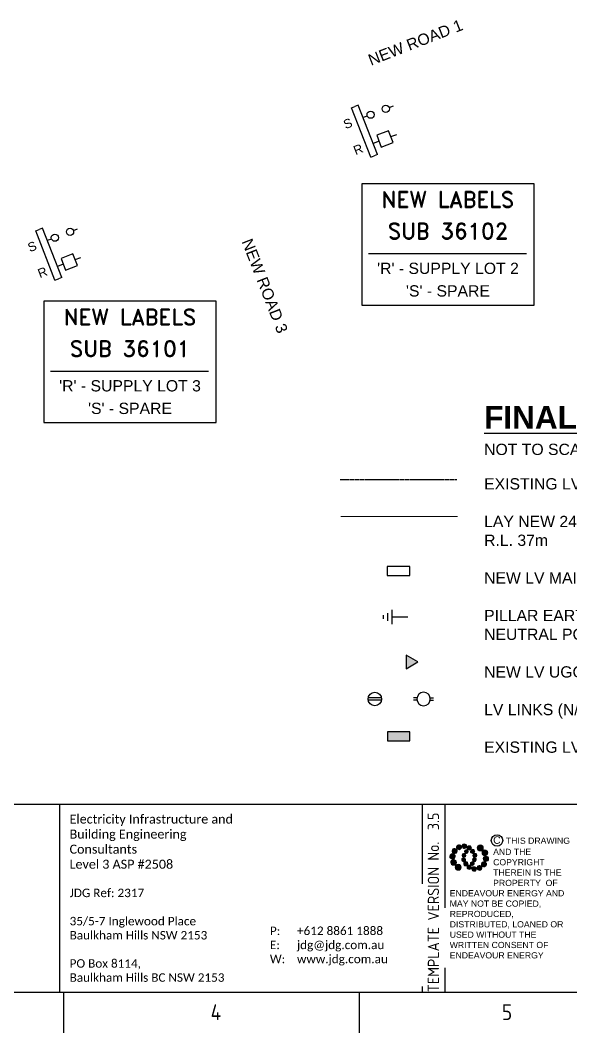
# Paper-space layout 'Sheet 2' of a CAD drawing. Header units: metres, sheet in millimetres. Extents: x -9 to 825, y -5 to 581.
# Drawn here: x 201.8 to 323.7, y -5.3 to 219 of the extents above; entities that cross this region are included whole.
import ezdxf
from ezdxf.enums import TextEntityAlignment as Align

# ---------------------------------------------------------------- set-up
doc = ezdxf.new("R2010")
doc.units = ezdxf.units.M
doc.linetypes.add('Cable Exist OH', pattern=[1, 1, 0])
doc.layers.get('0').update_dxf_attribs({"color": 6})
for name, color, linetype in [('_User Miscellaneous1', 7, 'Continuous'), ('_User_LV_Exist', 7, 'Continuous'), ('Equip_LV_NEW', 2, 'Continuous'), ('Equip_SP_LV_NEW', 7, 'Continuous'), ('Mains_LV_NEW_T84', 2, 'Continuous'), ('Notes', 7, 'Continuous'), ('Sub_LV_NEW', 2, 'Continuous'), ('SupportsUG_SP_EXT', 7, 'Continuous'), ('SupportsUG_SP_LV_EXT', 7, 'Continuous')]:
    doc.layers.add(name, color=color, linetype=linetype)
doc.styles.add('ARIAL', font='arial.ttf', dxfattribs={"height": 2})
doc.styles.add('Elec', font='romand__.ttf')
doc.styles.add('iecARIAL', font='arial.ttf', dxfattribs={"height": 2})
doc.styles.add('iecISOCP', font='isocp.shx')
doc.styles.get("Standard").update_dxf_attribs({"font": 'arial.ttf'})
doc.linetypes.add('Cable New UG', pattern='A,7,-0.25,["x",Standard,S=2,R=0,X=0.2,Y=-0.8],-2.1', length=9.35)

# ---------------------------------------------------------------- blocks, each defined once
blk = doc.blocks.new('EE_LOGO_SMALL')
at = {"layer": 'Notes'}
h = blk.add_hatch(color=256, dxfattribs=at)
edge = h.paths.add_edge_path()
edge.add_spline(control_points=[(-4.19, 5.89), (-4.56, 6.46), (-5.32, 6.62), (-5.88, 6.26), (-6.45, 5.89), (-6.61, 5.13), (-6.25, 4.56), (-5.88, 4), (-5.13, 3.83), (-4.56, 4.2), (-3.99, 4.56), (-3.82, 5.32), (-4.19, 5.89)], knot_values=[0, 0, 0, 0, 1, 1, 1, 2, 2, 2, 3, 3, 3, 4, 4, 4, 4], degree=3, periodic=0)
h = blk.add_hatch(color=256, dxfattribs=at)
edge = h.paths.add_edge_path()
edge.add_spline(control_points=[(-1.35, 5.88), (-1.41, 6.52), (-1.98, 6.98), (-2.62, 6.92), (-3.26, 6.85), (-3.72, 6.28), (-3.66, 5.65), (-3.6, 5.01), (-3.03, 4.54), (-2.39, 4.61), (-1.75, 4.67), (-1.28, 5.24), (-1.35, 5.88)], knot_values=[0, 0, 0, 0, 1, 1, 1, 2, 2, 2, 3, 3, 3, 4, 4, 4, 4], degree=3, periodic=0)
h = blk.add_hatch(color=256, dxfattribs=at)
edge = h.paths.add_edge_path()
edge.add_spline(control_points=[(1.01, 4.87), (1.01, 4.27), (0.53, 3.79), (-0.07, 3.79), (-0.67, 3.79), (-1.16, 4.27), (-1.16, 4.87), (-1.16, 5.47), (-0.67, 5.96), (-0.07, 5.96), (0.53, 5.96), (1.01, 5.47), (1.01, 4.87)], knot_values=[0, 0, 0, 0, 1, 1, 1, 2, 2, 2, 3, 3, 3, 4, 4, 4, 4], degree=3, periodic=0)
edge = h.paths.add_edge_path()
edge.add_spline(control_points=[(-1.36, 3.98), (-1.87, 4.09), (-2.38, 3.77), (-2.49, 3.26), (-2.6, 2.75), (-2.27, 2.24), (-1.76, 2.13), (-1.25, 2.02), (-0.75, 2.35), (-0.64, 2.86), (-0.53, 3.37), (-0.85, 3.87), (-1.36, 3.98)], knot_values=[0, 0, 0, 0, 1, 1, 1, 2, 2, 2, 3, 3, 3, 4, 4, 4, 4], degree=3, periodic=0)
h = blk.add_hatch(color=256, dxfattribs=at)
edge = h.paths.add_edge_path()
edge.add_spline(control_points=[(2.33, 2.37), (2.77, 2.76), (2.8, 3.42), (2.42, 3.85), (2.03, 4.29), (1.37, 4.32), (0.94, 3.94), (0.51, 3.55), (0.47, 2.89), (0.85, 2.46), (1.24, 2.03), (1.9, 1.99), (2.33, 2.37)], knot_values=[0, 0, 0, 0, 1, 1, 1, 2, 2, 2, 3, 3, 3, 4, 4, 4, 4], degree=3, periodic=0)
edge = h.paths.add_edge_path()
edge.add_spline(control_points=[(1.01, 4.87), (1.01, 4.27), (0.53, 3.79), (-0.07, 3.79), (-0.67, 3.79), (-1.16, 4.27), (-1.16, 4.87), (-1.16, 5.47), (-0.67, 5.96), (-0.07, 5.96), (0.53, 5.96), (1.01, 5.47), (1.01, 4.87)], knot_values=[0, 0, 0, 0, 1, 1, 1, 2, 2, 2, 3, 3, 3, 4, 4, 4, 4], degree=3, periodic=0)
h = blk.add_hatch(color=256, dxfattribs=at)
edge = h.paths.add_edge_path()
edge.add_spline(control_points=[(1.01, 4.87), (1.01, 4.27), (0.53, 3.79), (-0.07, 3.79), (-0.67, 3.79), (-1.16, 4.27), (-1.16, 4.87), (-1.16, 5.47), (-0.67, 5.96), (-0.07, 5.96), (0.53, 5.96), (1.01, 5.47), (1.01, 4.87)], knot_values=[0, 0, 0, 0, 1, 1, 1, 2, 2, 2, 3, 3, 3, 4, 4, 4, 4], degree=3, periodic=0)
edge = h.paths.add_edge_path(flags=16)
edge.add_spline(control_points=[(1.01, 4.87), (1.01, 4.27), (0.53, 3.79), (-0.07, 3.79), (-0.67, 3.79), (-1.16, 4.27), (-1.16, 4.87), (-1.16, 5.47), (-0.67, 5.96), (-0.07, 5.96), (0.53, 5.96), (1.01, 5.47), (1.01, 4.87)], knot_values=[0, 0, 0, 0, 1, 1, 1, 2, 2, 2, 3, 3, 3, 4, 4, 4, 4], degree=3, periodic=0)
h = blk.add_hatch(color=256, dxfattribs=at)
edge = h.paths.add_edge_path()
edge.add_spline(control_points=[(6.99, 4.87), (6.99, 4.04), (6.32, 3.36), (5.48, 3.36), (4.65, 3.36), (3.97, 4.04), (3.97, 4.87), (3.97, 5.71), (4.65, 6.38), (5.48, 6.38), (6.32, 6.38), (6.99, 5.71), (6.99, 4.87)], knot_values=[0, 0, 0, 0, 1, 1, 1, 2, 2, 2, 3, 3, 3, 4, 4, 4, 4], degree=3, periodic=0)
h = blk.add_hatch(color=256, dxfattribs=at)
edge = h.paths.add_edge_path()
edge.add_spline(control_points=[(-8.41, 1.95), (-9.16, 1.99), (-9.8, 1.42), (-9.84, 0.67), (-9.89, -0.07), (-9.31, -0.71), (-8.56, -0.75), (-7.82, -0.8), (-7.18, -0.23), (-7.14, 0.52), (-7.09, 1.27), (-7.66, 1.91), (-8.41, 1.95)], knot_values=[0, 0, 0, 0, 1, 1, 1, 2, 2, 2, 3, 3, 3, 4, 4, 4, 4], degree=3, periodic=0)
h = blk.add_hatch(color=256, dxfattribs=at)
edge = h.paths.add_edge_path()
edge.add_spline(control_points=[(-6.81, 4.47), (-7.42, 4.82), (-8.21, 4.62), (-8.57, 4), (-8.92, 3.39), (-8.72, 2.6), (-8.1, 2.25), (-7.49, 1.89), (-6.7, 2.09), (-6.34, 2.71), (-5.98, 3.32), (-6.19, 4.11), (-6.81, 4.47)], knot_values=[0, 0, 0, 0, 1, 1, 1, 2, 2, 2, 3, 3, 3, 4, 4, 4, 4], degree=3, periodic=0)
h = blk.add_hatch(color=256, dxfattribs=at)
edge = h.paths.add_edge_path()
edge.add_spline(control_points=[(-2.5, 2.07), (-3.02, 2.18), (-3.52, 1.86), (-3.63, 1.35), (-3.74, 0.84), (-3.41, 0.33), (-2.91, 0.22), (-2.39, 0.11), (-1.89, 0.43), (-1.78, 0.95), (-1.67, 1.46), (-1.99, 1.96), (-2.5, 2.07)], knot_values=[0, 0, 0, 0, 1, 1, 1, 2, 2, 2, 3, 3, 3, 4, 4, 4, 4], degree=3, periodic=0)
h = blk.add_hatch(color=256, dxfattribs=at)
edge = h.paths.add_edge_path()
edge.add_spline(control_points=[(2.98, 0.19), (3.52, 0.33), (3.83, 0.88), (3.69, 1.41), (3.55, 1.94), (3.01, 2.26), (2.48, 2.12), (1.95, 1.98), (1.63, 1.43), (1.77, 0.9), (1.91, 0.37), (2.45, 0.05), (2.98, 0.19)], knot_values=[0, 0, 0, 0, 1, 1, 1, 2, 2, 2, 3, 3, 3, 4, 4, 4, 4], degree=3, periodic=0)
h = blk.add_hatch(color=256, dxfattribs=at)
edge = h.paths.add_edge_path()
edge.add_spline(control_points=[(8.37, 1.14), (9.1, 1.46), (9.42, 2.3), (9.11, 3.02), (8.79, 3.74), (7.95, 4.07), (7.23, 3.75), (6.51, 3.43), (6.18, 2.59), (6.49, 1.87), (6.81, 1.15), (7.65, 0.82), (8.37, 1.14)], knot_values=[0, 0, 0, 0, 1, 1, 1, 2, 2, 2, 3, 3, 3, 4, 4, 4, 4], degree=3, periodic=0)
h = blk.add_hatch(color=256, dxfattribs=at)
edge = h.paths.add_edge_path()
edge.add_spline(control_points=[(8.27, -1.91), (9.01, -1.95), (9.65, -1.38), (9.69, -0.63), (9.74, 0.12), (9.17, 0.75), (8.42, 0.8), (7.67, 0.84), (7.03, 0.27), (6.99, -0.48), (6.95, -1.22), (7.52, -1.87), (8.27, -1.91)], knot_values=[0, 0, 0, 0, 1, 1, 1, 2, 2, 2, 3, 3, 3, 4, 4, 4, 4], degree=3, periodic=0)
h = blk.add_hatch(color=256, dxfattribs=at)
edge = h.paths.add_edge_path()
edge.add_spline(control_points=[(-8.52, -1.1), (-9.24, -1.42), (-9.57, -2.26), (-9.25, -2.98), (-8.94, -3.7), (-8.09, -4.03), (-7.37, -3.71), (-6.65, -3.39), (-6.33, -2.55), (-6.64, -1.83), (-6.96, -1.11), (-7.8, -0.78), (-8.52, -1.1)], knot_values=[0, 0, 0, 0, 1, 1, 1, 2, 2, 2, 3, 3, 3, 4, 4, 4, 4], degree=3, periodic=0)
h = blk.add_hatch(color=256, dxfattribs=at)
edge = h.paths.add_edge_path()
edge.add_spline(control_points=[(-7.14, -4.83), (-7.14, -4), (-6.46, -3.32), (-5.63, -3.32), (-4.8, -3.32), (-4.12, -4), (-4.12, -4.83), (-4.12, -5.67), (-4.8, -6.34), (-5.63, -6.34), (-6.46, -6.34), (-7.14, -5.67), (-7.14, -4.83)], knot_values=[0, 0, 0, 0, 1, 1, 1, 2, 2, 2, 3, 3, 3, 4, 4, 4, 4], degree=3, periodic=0)
h = blk.add_hatch(color=256, dxfattribs=at)
edge = h.paths.add_edge_path()
edge.add_spline(control_points=[(-3.13, -0.15), (-3.66, -0.29), (-3.98, -0.84), (-3.84, -1.37), (-3.7, -1.9), (-3.15, -2.22), (-2.62, -2.08), (-2.09, -1.94), (-1.78, -1.39), (-1.91, -0.86), (-2.06, -0.33), (-2.6, -0.01), (-3.13, -0.15)], knot_values=[0, 0, 0, 0, 1, 1, 1, 2, 2, 2, 3, 3, 3, 4, 4, 4, 4], degree=3, periodic=0)
h = blk.add_hatch(color=256, dxfattribs=at)
edge = h.paths.add_edge_path()
edge.add_spline(control_points=[(-2.48, -2.33), (-2.91, -2.72), (-2.95, -3.38), (-2.56, -3.81), (-2.18, -4.24), (-1.52, -4.28), (-1.08, -3.9), (-0.65, -3.51), (-0.62, -2.85), (-1, -2.42), (-1.39, -1.98), (-2.05, -1.95), (-2.48, -2.33)], knot_values=[0, 0, 0, 0, 1, 1, 1, 2, 2, 2, 3, 3, 3, 4, 4, 4, 4], degree=3, periodic=0)
h = blk.add_hatch(color=256, dxfattribs=at)
edge = h.paths.add_edge_path()
edge.add_spline(control_points=[(-1.16, -4.83), (-1.16, -4.23), (-0.67, -3.74), (-0.07, -3.74), (0.53, -3.74), (1.01, -4.23), (1.01, -4.83), (1.01, -5.43), (0.53, -5.92), (-0.07, -5.92), (-0.67, -5.92), (-1.16, -5.43), (-1.16, -4.83)], knot_values=[0, 0, 0, 0, 1, 1, 1, 2, 2, 2, 3, 3, 3, 4, 4, 4, 4], degree=3, periodic=0)
h = blk.add_hatch(color=256, dxfattribs=at)
edge = h.paths.add_edge_path()
edge.add_spline(control_points=[(1.22, -3.94), (1.73, -4.05), (2.23, -3.73), (2.34, -3.22), (2.45, -2.71), (2.13, -2.2), (1.62, -2.09), (1.11, -1.98), (0.6, -2.3), (0.49, -2.81), (0.38, -3.32), (0.71, -3.83), (1.22, -3.94)], knot_values=[0, 0, 0, 0, 1, 1, 1, 2, 2, 2, 3, 3, 3, 4, 4, 4, 4], degree=3, periodic=0)
h = blk.add_hatch(color=256, dxfattribs=at)
edge = h.paths.add_edge_path()
edge.add_spline(control_points=[(1.2, -5.84), (1.27, -6.47), (1.84, -6.94), (2.47, -6.87), (3.11, -6.81), (3.58, -6.24), (3.51, -5.6), (3.45, -4.96), (2.88, -4.5), (2.24, -4.56), (1.6, -4.63), (1.13, -5.2), (1.2, -5.84)], knot_values=[0, 0, 0, 0, 1, 1, 1, 2, 2, 2, 3, 3, 3, 4, 4, 4, 4], degree=3, periodic=0)
h = blk.add_hatch(color=256, dxfattribs=at)
edge = h.paths.add_edge_path()
edge.add_spline(control_points=[(2.36, -2.03), (2.87, -2.14), (3.37, -1.81), (3.48, -1.3), (3.59, -0.79), (3.27, -0.29), (2.76, -0.18), (2.25, -0.07), (1.74, -0.39), (1.63, -0.9), (1.52, -1.41), (1.85, -1.92), (2.36, -2.03)], knot_values=[0, 0, 0, 0, 1, 1, 1, 2, 2, 2, 3, 3, 3, 4, 4, 4, 4], degree=3, periodic=0)
h = blk.add_hatch(color=256, dxfattribs=at)
edge = h.paths.add_edge_path()
edge.add_spline(control_points=[(4.05, -5.84), (4.41, -6.41), (5.17, -6.58), (5.73, -6.21), (6.3, -5.85), (6.46, -5.09), (6.1, -4.52), (5.73, -3.95), (4.98, -3.79), (4.41, -4.16), (3.84, -4.52), (3.68, -5.28), (4.05, -5.84)], knot_values=[0, 0, 0, 0, 1, 1, 1, 2, 2, 2, 3, 3, 3, 4, 4, 4, 4], degree=3, periodic=0)
h = blk.add_hatch(color=256, dxfattribs=at)
edge = h.paths.add_edge_path()
edge.add_spline(control_points=[(6.66, -4.43), (7.27, -4.78), (8.06, -4.58), (8.42, -3.96), (8.78, -3.35), (8.57, -2.56), (7.96, -2.2), (7.34, -1.84), (6.55, -2.05), (6.2, -2.66), (5.84, -3.28), (6.04, -4.07), (6.66, -4.43)], knot_values=[0, 0, 0, 0, 1, 1, 1, 2, 2, 2, 3, 3, 3, 4, 4, 4, 4], degree=3, periodic=0)
at = {"layer": 'Notes', "lineweight": 0}
for points in [[(1.85, 2.13), (1.85, 2.13)], [(-1.99, -2.08), (-1.99, -2.08)]]:
    blk.add_lwpolyline(points, dxfattribs=at)
for points in [[(-4.19, 5.89), (-4.56, 6.46), (-5.32, 6.62), (-5.88, 6.26), (-6.45, 5.89), (-6.61, 5.13), (-6.25, 4.56), (-5.88, 4), (-5.13, 3.83), (-4.56, 4.2), (-3.99, 4.56), (-3.82, 5.32), (-4.19, 5.89)], [(-1.35, 5.88), (-1.41, 6.52), (-1.98, 6.98), (-2.62, 6.92), (-3.26, 6.85), (-3.72, 6.28), (-3.66, 5.65), (-3.6, 5.01), (-3.03, 4.54), (-2.39, 4.61), (-1.75, 4.67), (-1.28, 5.24), (-1.35, 5.88)], [(1.01, 4.87), (1.01, 4.27), (0.53, 3.79), (-0.07, 3.79), (-0.67, 3.79), (-1.16, 4.27), (-1.16, 4.87), (-1.16, 5.47), (-0.67, 5.96), (-0.07, 5.96), (0.53, 5.96), (1.01, 5.47), (1.01, 4.87)], [(1.01, 4.87), (1.01, 4.27), (0.53, 3.79), (-0.07, 3.79), (-0.67, 3.79), (-1.16, 4.27), (-1.16, 4.87), (-1.16, 5.47), (-0.67, 5.96), (-0.07, 5.96), (0.53, 5.96), (1.01, 5.47), (1.01, 4.87)], [(6.99, 4.87), (6.99, 4.04), (6.32, 3.36), (5.48, 3.36), (4.65, 3.36), (3.97, 4.04), (3.97, 4.87), (3.97, 5.71), (4.65, 6.38), (5.48, 6.38), (6.32, 6.38), (6.99, 5.71), (6.99, 4.87)], [(-8.41, 1.95), (-9.16, 1.99), (-9.8, 1.42), (-9.84, 0.67), (-9.89, -0.07), (-9.31, -0.71), (-8.56, -0.75), (-7.82, -0.8), (-7.18, -0.23), (-7.14, 0.52), (-7.09, 1.27), (-7.66, 1.91), (-8.41, 1.95)], [(-6.81, 4.47), (-7.42, 4.82), (-8.21, 4.62), (-8.57, 4), (-8.92, 3.39), (-8.72, 2.6), (-8.1, 2.25), (-7.49, 1.89), (-6.7, 2.09), (-6.34, 2.71), (-5.98, 3.32), (-6.19, 4.11), (-6.81, 4.47)], [(-2.5, 2.07), (-3.02, 2.18), (-3.52, 1.86), (-3.63, 1.35), (-3.74, 0.84), (-3.41, 0.33), (-2.91, 0.22), (-2.39, 0.11), (-1.89, 0.43), (-1.78, 0.95), (-1.67, 1.46), (-1.99, 1.96), (-2.5, 2.07)], [(-1.36, 3.98), (-1.87, 4.09), (-2.38, 3.77), (-2.49, 3.26), (-2.6, 2.75), (-2.27, 2.24), (-1.76, 2.13), (-1.25, 2.02), (-0.75, 2.35), (-0.64, 2.86), (-0.53, 3.37), (-0.85, 3.87), (-1.36, 3.98)], [(2.33, 2.37), (2.77, 2.76), (2.8, 3.42), (2.42, 3.85), (2.03, 4.29), (1.37, 4.32), (0.94, 3.94), (0.51, 3.55), (0.47, 2.89), (0.85, 2.46), (1.24, 2.03), (1.9, 1.99), (2.33, 2.37)], [(2.98, 0.19), (3.52, 0.33), (3.83, 0.88), (3.69, 1.41), (3.55, 1.94), (3.01, 2.26), (2.48, 2.12), (1.95, 1.98), (1.63, 1.43), (1.77, 0.9), (1.91, 0.37), (2.45, 0.05), (2.98, 0.19)], [(8.37, 1.14), (9.1, 1.46), (9.42, 2.3), (9.11, 3.02), (8.79, 3.74), (7.95, 4.07), (7.23, 3.75), (6.51, 3.43), (6.18, 2.59), (6.49, 1.87), (6.81, 1.15), (7.65, 0.82), (8.37, 1.14)], [(8.27, -1.91), (9.01, -1.95), (9.65, -1.38), (9.69, -0.63), (9.74, 0.12), (9.17, 0.75), (8.42, 0.8), (7.67, 0.84), (7.03, 0.27), (6.99, -0.48), (6.95, -1.22), (7.52, -1.87), (8.27, -1.91)], [(-8.52, -1.1), (-9.24, -1.42), (-9.57, -2.26), (-9.25, -2.98), (-8.94, -3.7), (-8.09, -4.03), (-7.37, -3.71), (-6.65, -3.39), (-6.33, -2.55), (-6.64, -1.83), (-6.96, -1.11), (-7.8, -0.78), (-8.52, -1.1)], [(-7.14, -4.83), (-7.14, -4), (-6.46, -3.32), (-5.63, -3.32), (-4.8, -3.32), (-4.12, -4), (-4.12, -4.83), (-4.12, -5.67), (-4.8, -6.34), (-5.63, -6.34), (-6.46, -6.34), (-7.14, -5.67), (-7.14, -4.83)], [(-3.13, -0.15), (-3.66, -0.29), (-3.98, -0.84), (-3.84, -1.37), (-3.7, -1.9), (-3.15, -2.22), (-2.62, -2.08), (-2.09, -1.94), (-1.78, -1.39), (-1.91, -0.86), (-2.06, -0.33), (-2.6, -0.01), (-3.13, -0.15)], [(-2.48, -2.33), (-2.91, -2.72), (-2.95, -3.38), (-2.56, -3.81), (-2.18, -4.24), (-1.52, -4.28), (-1.08, -3.9), (-0.65, -3.51), (-0.62, -2.85), (-1, -2.42), (-1.39, -1.98), (-2.05, -1.95), (-2.48, -2.33)], [(-1.16, -4.83), (-1.16, -4.23), (-0.67, -3.74), (-0.07, -3.74), (0.53, -3.74), (1.01, -4.23), (1.01, -4.83), (1.01, -5.43), (0.53, -5.92), (-0.07, -5.92), (-0.67, -5.92), (-1.16, -5.43), (-1.16, -4.83)], [(1.22, -3.94), (1.73, -4.05), (2.23, -3.73), (2.34, -3.22), (2.45, -2.71), (2.13, -2.2), (1.62, -2.09), (1.11, -1.98), (0.6, -2.3), (0.49, -2.81), (0.38, -3.32), (0.71, -3.83), (1.22, -3.94)], [(1.2, -5.84), (1.27, -6.47), (1.84, -6.94), (2.47, -6.87), (3.11, -6.81), (3.58, -6.24), (3.51, -5.6), (3.45, -4.96), (2.88, -4.5), (2.24, -4.56), (1.6, -4.63), (1.13, -5.2), (1.2, -5.84)], [(2.36, -2.03), (2.87, -2.14), (3.37, -1.81), (3.48, -1.3), (3.59, -0.79), (3.27, -0.29), (2.76, -0.18), (2.25, -0.07), (1.74, -0.39), (1.63, -0.9), (1.52, -1.41), (1.85, -1.92), (2.36, -2.03)], [(4.05, -5.84), (4.41, -6.41), (5.17, -6.58), (5.73, -6.21), (6.3, -5.85), (6.46, -5.09), (6.1, -4.52), (5.73, -3.95), (4.98, -3.79), (4.41, -4.16), (3.84, -4.52), (3.68, -5.28), (4.05, -5.84)], [(6.66, -4.43), (7.27, -4.78), (8.06, -4.58), (8.42, -3.96), (8.78, -3.35), (8.57, -2.56), (7.96, -2.2), (7.34, -1.84), (6.55, -2.05), (6.2, -2.66), (5.84, -3.28), (6.04, -4.07), (6.66, -4.43)]]:
    blk.add_open_spline(points, degree=3, knots=[0, 0, 0, 0, 1, 1, 1, 2, 2, 2, 3, 3, 3, 4, 4, 4, 4], dxfattribs=at)
blk = doc.blocks.new('EE_COPYRIGHT_A1')
at = {"layer": 'Notes'}
blk.add_circle((9.53, -0.82), 1.15, dxfattribs=at)
at = {"xscale": 0.4, "yscale": 0.4, "zscale": 0.4}
blk.add_blockref('EE_LOGO_SMALL', (3.96, -4.29), dxfattribs=at)
at = {"layer": 'Notes', "insert": (0, 0), "char_height": 1.25, "width": 24.1208, "attachment_point": 1, "style": 'ARIAL'}
blk.add_mtext('\\pt8.75;               ^I{\\H1.2x;C } THIS DRAWING\\P\\pi-8.75,l8.75,t8.75,20;       ^IAND THE ^I\\P\\pi0,t8.75;COPYRIGHT\\P\\pi-8.75,t1.25,8.75;^I^ITHEREIN IS THE PROPERTY  OF \\P\\pi0,l0,t1.25;ENDEAVOUR ENERGY AND MAY NOT BE COPIED, REPRODUCED, DISTRIBUTED, LOANED OR USED WITHOUT THE WRITTEN CONSENT OF ENDEAVOUR ENERGY', dxfattribs=at)
blk = doc.blocks.new('A1_FRAME_TITLE')
at = {"layer": 'Notes', "color": 3, "linetype": 'Continuous'}
for p, q in [((299.54, 47.62), (299.54, 5.97)), ((304.54, 47.62), (304.54, 5.97))]:
    blk.add_line(p, q, dxfattribs=at)
at = {"layer": 'Notes', "linetype": 'Continuous'}
for p, q in [((220.16, -3.03), (220.16, 5.97)), ((285.67, -3.03), (285.67, 5.97))]:
    blk.add_line(p, q, dxfattribs=at)
at = {"layer": 'Notes', "color": 3, "linetype": 'Continuous', "flags": 128}
for points in [[(123.8, 47.62), (824.37, 47.62)], [(123.8, 5.97), (824.37, 5.97)]]:
    blk.add_lwpolyline(points, dxfattribs=at)
at = {"layer": 'Notes', "xscale": 1.1, "yscale": 1.1, "zscale": 1.1}
blk.add_blockref('EE_COPYRIGHT_A1', (305.65, 40.49), dxfattribs=at)
blk.add_attdef('DRAFT_NUM', (29.9, 23.29), '', height=2.5, rotation=90)
at = {"layer": 'Notes', "color": 7, "style": 'iecISOCP'}
blk.add_text('TEMPLATE VERSION No.', height=2.5, rotation=90, dxfattribs=at).set_placement((302.04, 5.97), align=Align.MIDDLE_LEFT)
for s, p in [('4', (252.67, -0.22)), ('5', (317.21, -0.22))]:
    blk.add_text(s, height=3.5, dxfattribs=at).set_placement(p)
at = {"layer": 'Notes', "color": 7, "style": 'iecISOCP', "flags": 8}
blk.add_attdef('VERSION_NO', text='', height=2.5, rotation=90, dxfattribs=at).set_placement((302.04, 43.81), align=Align.MIDDLE_CENTER)
at = {"layer": 'Notes', "color": 7, "style": 'iecISOCP'}
for tag, p in [('CAP_NO', (513.19, 43.46)), ('IE_NUM', (513.05, 37.81)), ('REF_No_1', (335.24, 32.31)), ('REF_1', (362.52, 32.31)), ('GEN_WO', (441.71, 31.76)), ('HV_SWITCH', (513.46, 32.16)), ('REF_No_2', (335.24, 26.31)), ('REF_2', (362.52, 26.31)), ('OH_WO', (441.71, 25.81)), ('UBD_REF', (513.05, 25.83)), ('REF_No_3', (335.24, 20.31)), ('REF_3', (362.52, 20.31)), ('UG_WO', (441.71, 20.05)), ('GIS_MAP_No', (513.05, 20.04)), ('REF_No_4', (335.24, 14.31)), ('REF_4', (362.52, 14.31)), ('SUB_WO', (441.71, 13.81)), ('HV_OP_DIAG', (513.33, 14.2)), ('LGA', (512.95, 7.78))]:
    blk.add_attdef(tag, p, '', height=2.5, dxfattribs=at)
at = {"layer": 'Notes', "style": 'iecISOCP'}
for tag, p in [('T1', (684.37, 39.47)), ('T2', (684.37, 34.35)), ('T3', (684.37, 28.92)), ('T4', (684.37, 23.66)), ('T5', (684.37, 18.23)), ('T6', (684.37, 12.97))]:
    blk.add_attdef(tag, text='', height=3.5, dxfattribs=at).set_placement(p, align=Align.CENTER)
at = {"layer": 'Notes', "color": 7, "style": 'iecISOCP'}
for tag, p in [('scale', (567.76, 33.27)), ('DRAWN', (567.76, 24.93)), ('DATE', (567.76, 16.88)), ('DESIGN', (605.62, 9.15)), ('CHD', (567.76, 8.37))]:
    blk.add_attdef(tag, text='', height=2.5, dxfattribs=at).set_placement(p, align=Align.CENTER)
at = {"layer": 'Notes', "color": 4, "style": 'iecISOCP'}
blk.add_attdef('NUM', text='', height=7, dxfattribs=at).set_placement((792.37, 20.12), align=Align.MIDDLE_CENTER)
at = {"layer": 'Notes', "color": 1, "style": 'iecISOCP'}
blk.add_attdef('REV', text='', height=5, dxfattribs=at).set_placement((820.05, 17.1), align=Align.CENTER)
at = {"layer": 'Notes', "color": 7, "style": 'iecISOCP'}
for tag, p in [('NS', (790.71, 8.12)), ('SHTS', (805.41, 8.12))]:
    blk.add_attdef(tag, text='', height=2.5, dxfattribs=at).set_placement(p, align=Align.MIDDLE)
at = {"layer": 'Notes', "style": 'iecISOCP'}
blk.add_attdef('ExportID', (9.08, 2.39), '', height=2.5, dxfattribs=at)
at = {"layer": 'Notes', "style": 'iecISOCP', "flags": 1}
for tag, p in [('ProjectType', (14.17, -26.8)), ('ProjectNumber', (23.56, -26.82)), ('DrawingNumber', (35.51, -26.8)), ('ProjectDescription', (47.56, -26.83)), ('ExportDate', (60.28, -26.79)), ('ExportUserName', (69.15, -26.8)), ('DesignerCompanyName', (81.48, -26.79)), ('ExportAreaOfInterest', (97.1, -26.81)), ('GIS_SUCCESS', (112, -26.78)), ('CAD_SUCCESS', (121.79, -26.78)), ('DEPOTCODE', (132.11, -26.88)), ('ExportCategories', (140.08, -26.8)), ('Comments', (154.38, -26.88))]:
    blk.add_attdef(tag, p, '', height=1, dxfattribs=at)
blk = doc.blocks.new('CIRCUIT_BREAKER_NEW')
for points in [[(1.4, 0), (0, 0)], [(4.2, 0), (5.6, 0)]]:
    blk.add_lwpolyline(points)
blk.add_lwpolyline([(4.2, -1.4), (4.2, 1.4), (1.4, 1.4), (1.4, -1.4)], close=True)
at = {"flags": 1}
for tag, p in [('ASSET_NUM', (-4.19, 2.2)), ('ORIENTATION', (-4.19, 2.93)), ('USAGE', (-4.19, 3.31)), ('LOCATION', (-4.19, 1.83)), ('NOTES', (-4.19, 1.39)), ('Z', (0, 0))]:
    blk.add_attdef(tag, p, '', height=0.2, dxfattribs=at)
blk.add_attdef('STATE', (-4.2, 1), '', height=0.2)
blk = doc.blocks.new('*U160')
at = {"layer": 'Sub_LV_NEW'}
for p, q in [((-1.6, 0), (-1.6, 11.72)), ((-1.6, 11.72), (-0.8, 11.72)), ((0, 11.72), (-0.8, 11.72)), ((0, 0), (0, 11.72)), ((-1.6, 0), (-0.8, 0)), ((0, 0), (-0.8, 0))]:
    blk.add_line(p, q, dxfattribs=at)
blk = doc.blocks.new('A$C492B3CEC')
for p, q in [((0.2, 2.04), (0, 1.55)), ((0.85, 2.06), (0.45, 1.08)), ((1.58, 2.26), (0.82, 0.43)), ((3.2, 0.52), (1.2, 1.34))]:
    blk.add_line(p, q)
blk = doc.blocks.new('UGOH_NEW')
blk.add_hatch(color=256).paths.add_polyline_path([(-0.75, 1.7), (0.75, 1.7), (0, 3)])
blk.add_lwpolyline([(-0.75, 1.7), (0.75, 1.7), (0, 3)], close=True)
for tag, flags, p in [('CONSTRUCTED_VOLTAGE', 9, (1.5, 0)), ('OPERATING_VOLTAGE', 9, (1.5, -0.2)), ('ORIENTATION', 9, (1.5, -0.4)), ('STATE', 9, (1.5, -0.6)), ('OWNED_BY', 9, (1.5, -1)), ('OPERATED_BY', 9, (1.5, -1.2)), ('USAGE', 9, (1.5, -0.8)), ('ACTUAL_STATUS', 9, (1.5, -1.6)), ('TYPE', 1, (1.5, -2)), ('MAINTAINED_BY', 9, (1.5, -1.4)), ('NUMBER_OF_PHASES', 9, (1.5, -1.8))]:
    blk.add_attdef(tag, text='', height=0.2, dxfattribs=dict(flags=flags)).set_placement(p, align=Align.MIDDLE_LEFT)
blk = doc.blocks.new('*U100')
for tag, p, flags in [('ORIENTATION', (0, 0), 9), ('Z', (0, 0), 1), ('USAGE', (0, -0.2), 9), ('NOTES', (0, -0.4), 9)]:
    blk.add_attdef(tag, p, '', height=0.2, dxfattribs=dict(flags=flags))
blk.add_wipeout([(-1.17, 6.33), (-1.28, 6.18), (-1.36, 6.01), (-1.43, 5.84), (-1.47, 5.65), (-1.49, 5.47), (-1.49, 5.28), (-1.46, 5.09), (-1.41, 4.91), (-1.34, 4.74), (-1.25, 4.58), (-1.13, 4.43), (-1, 4.29), (-0.86, 4.18), (-0.7, 4.08), (-0.53, 4), (-0.35, 3.95), (-0.16, 3.91), (0.03, 3.91), (0.21, 3.92), (0.4, 3.96), (0.57, 4.02), (0.74, 4.1), (0.9, 4.21), (1.04, 4.33), (1.17, 4.47), (1.28, 4.62), (1.36, 4.79), (1.43, 4.96), (1.47, 5.15), (1.49, 5.33), (1.49, 5.52), (1.46, 5.71), (1.41, 5.89), (1.34, 6.06), (1.25, 6.22), (1.13, 6.37), (1, 6.51), (0.86, 6.62), (0.7, 6.72), (0.53, 6.8), (0.35, 6.85), (0.16, 6.89), (-0.03, 6.89), (-0.21, 6.88), (-0.4, 6.84), (-0.57, 6.78), (-0.74, 6.7), (-0.9, 6.59), (-1.04, 6.47)])
for p, q in [((-0.25, 6.87), (-0.25, 7.62)), ((0.25, 6.87), (0.25, 7.62)), ((-0.25, 3.93), (-0.25, 3.18)), ((0.25, 3.93), (0.25, 3.18))]:
    blk.add_line(p, q)
blk.add_lwpolyline([(1.49, 5.4, 1), (-1.49, 5.4, 1)], format="xyb", close=True)
blk = doc.blocks.new('*U101')
for tag, flags, p in [('ACTUAL_STATUS', 9, (1.5, 0)), ('CONSTRUCTED_VOLTAGE', 9, (1.5, -0.2)), ('OPERATING_VOLTAGE', 9, (1.5, -0.6)), ('ORIENTATION', 9, (1.5, -0.8)), ('STATE', 9, (1.5, -1)), ('SWITCH_TYPE', 9, (1.5, -1.2)), ('OWNED_BY', 9, (1.5, -1.8)), ('OPERATED_BY', 9, (1.5, -2)), ('NO_PHASES', 9, (1.5, -0.4)), ('USAGE', 9, (1.5, -1.4)), ('NOTES', 9, (1.5, -1.6)), ('MAINTAINED_BY', 9, (1.5, -2.2)), ('TYPE', 9, (1.5, -2.6)), ('Z', 1, (1.5, -2.8)), ('NUMBER_OF_PHASES', 9, (1.5, -2.4))]:
    blk.add_attdef(tag, text='', height=0.2, dxfattribs=dict(flags=flags)).set_placement(p, align=Align.MIDDLE_LEFT)
blk.add_wipeout([(-1.06, 6.46), (-1.18, 6.32), (-1.29, 6.16), (-1.37, 5.99), (-1.43, 5.82), (-1.48, 5.63), (-1.49, 5.45), (-1.49, 5.26), (-1.46, 5.07), (-1.41, 4.89), (-1.33, 4.72), (-1.24, 4.56), (-1.12, 4.41), (-0.99, 4.28), (-0.84, 4.16), (-0.68, 4.07), (-0.51, 3.99), (-0.33, 3.94), (-0.14, 3.91), (0.05, 3.91), (0.23, 3.92), (0.42, 3.97), (0.59, 4.03), (0.76, 4.11), (0.92, 4.22), (1.06, 4.34), (1.18, 4.48), (1.29, 4.64), (1.37, 4.81), (1.43, 4.98), (1.48, 5.17), (1.49, 5.35), (1.49, 5.54), (1.46, 5.73), (1.41, 5.91), (1.33, 6.08), (1.24, 6.24), (1.12, 6.39), (0.99, 6.52), (0.84, 6.64), (0.68, 6.73), (0.51, 6.81), (0.33, 6.86), (0.14, 6.89), (-0.05, 6.89), (-0.23, 6.88), (-0.42, 6.83), (-0.59, 6.77), (-0.76, 6.69), (-0.92, 6.58)])
for p, q in [((-0.25, 3.92), (-0.25, 6.88)), ((0.25, 3.92), (0.25, 6.88))]:
    blk.add_line(p, q)
blk.add_circle((0, 5.4), 1.5)
blk = doc.blocks.new('PILLAR_EXT')
blk.add_hatch(color=256).paths.add_polyline_path([(-2.475, 0.99), (-2.475, -0.99), (2.475, -0.99), (2.475, 0.99)])
blk.add_lwpolyline([(-2.475, -0.99), (2.475, -0.99), (2.475, 0.99), (-2.475, 0.99)], close=True)
at = {"style": 'iecARIAL', "flags": 8}
blk.add_attdef('ASSET_NUM', (1.5, 3.5), '', height=2.5, dxfattribs=at)
for tag, p, flags in [('OWNED_BY', (0, -0.2), 9), ('STATE', (0, -0.4), 9), ('SUPPORT_TYPE', (0, -0.6), 9), ('STREETNAME', (0, -1.8), 9), ('SUBURB', (0, -2), 1), ('USAGE', (0, -0.8), 9), ('LEGEND', (0, -1), 9), ('LOCATION', (0, -1.2), 9), ('NOTES', (0, -1.4), 9), ('PARENT', (0, -1.6), 9)]:
    blk.add_attdef(tag, p, '', height=0.2, dxfattribs=dict(flags=flags))
blk = doc.blocks.new('LV_UG_DFUSE_OPEN_NEW')
for points in [[(1, 0), (0, 0)], [(6.2, 0.01), (7.2, 0.01)]]:
    blk.add_lwpolyline(points)
for centre in [(1.8, 0), (5.4, 0.01)]:
    blk.add_circle(centre, 0.8)
at = {"flags": 1}
blk.add_attdef('Z', (0, 0), '', height=0.2, rotation=90, dxfattribs=at)
at = {"flags": 9}
for tag, p in [('ACTUAL_STATUS', (0, 0)), ('CONSTRUCTED_VOLTAGE', (0, -0.2)), ('OPERATING_VOLTAGE', (0, -0.6)), ('ORIENTATION', (0, -0.8)), ('STATE', (0, -1)), ('SWITCH_TYPE', (0, -1.2)), ('NO_PHASES', (0, -0.4)), ('USAGE', (0, -1.4)), ('NOTES', (0, -1.6))]:
    blk.add_attdef(tag, text='', height=0.2, dxfattribs=at).set_placement(p, align=Align.MIDDLE_LEFT)

psp = doc.layouts.new('Sheet 2')

# ---------------------------------------------------------------- linework, layer by layer
at = {"layer": '_User Miscellaneous1', "linetype": 'Cable Exist OH', "lineweight": 25}
psp.add_line((272.64, 117.24), (298.51, 117.24), dxfattribs=at)
at = {"layer": '_User Miscellaneous1', "lineweight": 25}
psp.add_lwpolyline([(283.07, 95.94), (288.07, 95.94), (288.07, 97.94), (283.07, 97.94)], close=True, dxfattribs=at)
at = {"layer": 'Mains_LV_NEW_T84', "color": 2, "linetype": 'Cable New UG', "lineweight": 0}
psp.add_line((272.79, 109.05), (298.66, 109.05), dxfattribs=at)
at = {"layer": 'Notes', "color": 0, "lineweight": 30}
for p, q in [((278.9, 167.3), (313.92, 167.3)), ((208.45, 141.26), (243.48, 141.26))]:
    psp.add_line(p, q, dxfattribs=at)
at = {"layer": 'Notes', "color": 0}
for points in [[(277.44, 155.9), (315.6, 155.9), (315.6, 182.77), (277.44, 182.77)], [(207, 129.86), (245.15, 129.86), (245.15, 156.74), (207, 156.74)]]:
    psp.add_lwpolyline(points, close=True, dxfattribs=at)
at = {"layer": 'Notes', "flags": 128}
psp.add_lwpolyline([(210.55, 3.58), (210.55, 45.23)], dxfattribs=at)

# ---------------------------------------------------------------- block references
at = {"layer": '_User Miscellaneous1', "lineweight": 25, "xscale": -1.6, "yscale": 1.6, "zscale": 1.6, "rotation": 157.5958722409872}
psp.add_blockref('A$C492B3CEC', (283.18, 89.47), dxfattribs=at)
at = {"layer": '_User_LV_Exist', "rotation": 21.28887947904247}
for name, p in [('*U160', (280.89, 189.24)), ('CIRCUIT_BREAKER_NEW', (279.94, 191.68)), ('*U160', (210.94, 161.98)), ('CIRCUIT_BREAKER_NEW', (209.99, 164.42))]:
    psp.add_blockref(name, p, dxfattribs=at)
at = {"layer": 'Equip_LV_NEW', "linetype": 'Continuous', "lineweight": 0, "rotation": 21.18460688537467}
for p in [(277.71, 197.41), (207.75, 170.16)]:
    psp.add_blockref('LV_UG_DFUSE_OPEN_NEW', p, dxfattribs=at)
at = {"layer": 'Equip_SP_LV_NEW', "linetype": 'Cable New UG', "lineweight": 0, "xscale": 2, "yscale": 2, "zscale": 2, "rotation": 270}
psp.add_blockref('UGOH_NEW', (283.83, 76.82), dxfattribs=at)
at = {"layer": 'SupportsUG_SP_EXT'}
ref = psp.add_blockref('A1_FRAME_TITLE', (-8.74, -2.32), dxfattribs=at)
ref.add_attrib('VERSION_NO', '3.5', dxfattribs={"layer": 'Notes', "color": 7, "height": 2.5, "rotation": 90, "style": 'iecISOCP'}).set_placement((293.29, 41.5), align=Align.MIDDLE_CENTER)
at = {"layer": 'SupportsUG_SP_LV_EXT'}
psp.add_blockref('PILLAR_EXT', (285.57, 60.32), dxfattribs=at)

# ---------------------------------------------------------------- texts
at = {"layer": '_User Miscellaneous1', "lineweight": 25, "insert": (304.53, 133.5), "char_height": 2.08325, "width": 118.6225, "attachment_point": 1, "style": 'iecARIAL'}
psp.add_mtext('{\\fArial|b1|i0|c238|p34;\\H2.4001x;\\LF\\fArial|b1|i0|c0|p34;INAL\\fArial|b1|i0|c238|p34; \\fArial|b1|i0|c0|p34;L\\fArial|b1|i0|c238|p34;.V.\\fArial|b1|i0|c0|p34; \\fArial|b1|i0|c238|p34;C\\fArial|b1|i0|c0|p34;IRCUIT\\fArial|b1|i0|c238|p34;\\P\\fArial|b0|i0|c0|p34;\\H0.49998x;\\lNOT TO SCALE\\fArial|b0|i0|c238|p34;\\P\\H0.8333x;\\L\\C2;\\P\\fArial|b0|i0|c0|p34;\\H1.2x;\\l\\C256;EXISTING LV OH MAINS\\P\\H0.99996x;\\P\\H0.99996x;LAY NEW \\fArial|b0|i0|c238|p34;240mm² AL \\fArial|b0|i0|c0|p34;4\\fArial|b0|i0|c238|p34;C XLPE\\fArial|b0|i0|c0|p34;/PVC\\fArial|b0|i0|c238|p34; C\\fArial|b0|i0|c0|p34;ABLE \\PR.L. 37m^I^IC.L. 45m\\P\\P\\H1.0001x;NEW LV MAINS PILLAR\\P\\P\\H0.99995x;PILLAR EARTHING, 2.4m ELECTRODE IN TRENCH & CONNECTED TO NEUTRAL POINT IN PILLAR\\P\\H0.99999x;\\C0;\\P\\H1.0001x;NEW LV UGOH\\P\\PLV LINKS (N/C) & (N/O)\\P\\PEXISTING LV PILLAR}', dxfattribs=at)
at = {"layer": '_User_LV_Exist', "char_height": 2, "width": 1.1319, "attachment_point": 4, "rotation": 21.2889, "style": 'iecARIAL'}
for s, insert in [('S', (273.46, 195.76)), ('R', (275.69, 190.03)), ('R', (275.69, 190.03)), ('S', (203.51, 168.5)), ('R', (205.74, 162.77))]:
    psp.add_mtext(s, dxfattribs=dict(at, insert=insert))
at = {"layer": 'Notes', "linetype": 'Continuous', "lineweight": 0, "char_height": 2.5, "attachment_point": 1}
for s, insert, rotation in [('NEW ROAD 1', (278.55, 211.23), 21.2889), ('NEW ROAD 3', (253.1, 170.89), 291.2889)]:
    psp.add_mtext_dynamic_manual_height_columns(s, width=26.9795, gutter_width=4, heights=[0], dxfattribs=dict(at, insert=insert, rotation=rotation))
at = {"layer": 'Notes', "color": 0, "char_height": 3.5, "width": 38.1348, "attachment_point": 5, "line_spacing_factor": 1.2, "style": 'Elec'}
for s, insert in [('NEW LABELS\\PSUB 36102', (296.52, 175.77)), ('NEW LABELS\\PSUB 36101', (226.07, 149.74))]:
    psp.add_mtext(s, dxfattribs=dict(at, insert=insert))
at = {"layer": 'Notes', "color": 0, "char_height": 2.5, "width": 31.2835, "attachment_point": 5, "line_spacing_factor": 1.2}
for s, insert in [("'R' - SUPPLY LOT 2\\P'S' - SPARE", (296.52, 161.51)), ("'R' - SUPPLY LOT 3\\P'S' - SPARE", (226.07, 135.48))]:
    psp.add_mtext(s, dxfattribs=dict(at, insert=insert))

# ---------------------------------------------------------------- next in the draw order: block references
at = {"layer": 'Equip_LV_NEW', "linetype": 'Continuous', "lineweight": 0}
for name, rotation in [('*U101', 90), ('*U100', 270)]:
    psp.add_blockref(name, (285.72, 68.6), dxfattribs=dict(at, rotation=rotation))

# ---------------------------------------------------------------- next in the draw order: texts
at = {"layer": 'Notes', "ltscale": 0.2, "char_height": 2, "attachment_point": 1, "style": 'ARIAL', "bg_fill": 2}
for s, insert, width in [('\\pt3.75;{\\fCalibri|b0|i0|c0|p34;Electricity Infrastructure and Building Engineering Consultants\\PLevel 3 ASP #2508}', (212.68, 43), 37.9943), ('\\pt3.75;{\\fCalibri|b0|i0|c0|p34;\\H0.9375x;JDG Ref: \\C1;2317\\C256;\\P\\P35/5-7 Inglewood Place\\PBaulkham Hills NSW 2153\\P\\PPO Box 8114, \\PBaulkham Hills BC NSW 2153}', (212.69, 26.58), 78.8898)]:
    psp.add_mtext(s, dxfattribs=dict(at, insert=insert, width=width))

# ---------------------------------------------------------------- next in the draw order: texts
at = {"layer": 'Notes', "ltscale": 0.2, "insert": (257.07, 21.31), "char_height": 2, "width": 78.8898, "attachment_point": 1, "style": 'ARIAL', "bg_fill": 2}
psp.add_mtext('\\pt3.75;{\\fCalibri|b0|i0|c0|p34;\\H0.9375x;\\P\\pt6,11.875;P:^I+612 8861 1888\\PE:^Ijdg@jdg.com.au\\PW:^Iwww.jdg.com.au}', dxfattribs=at)

doc.saveas('drawing.dxf')
